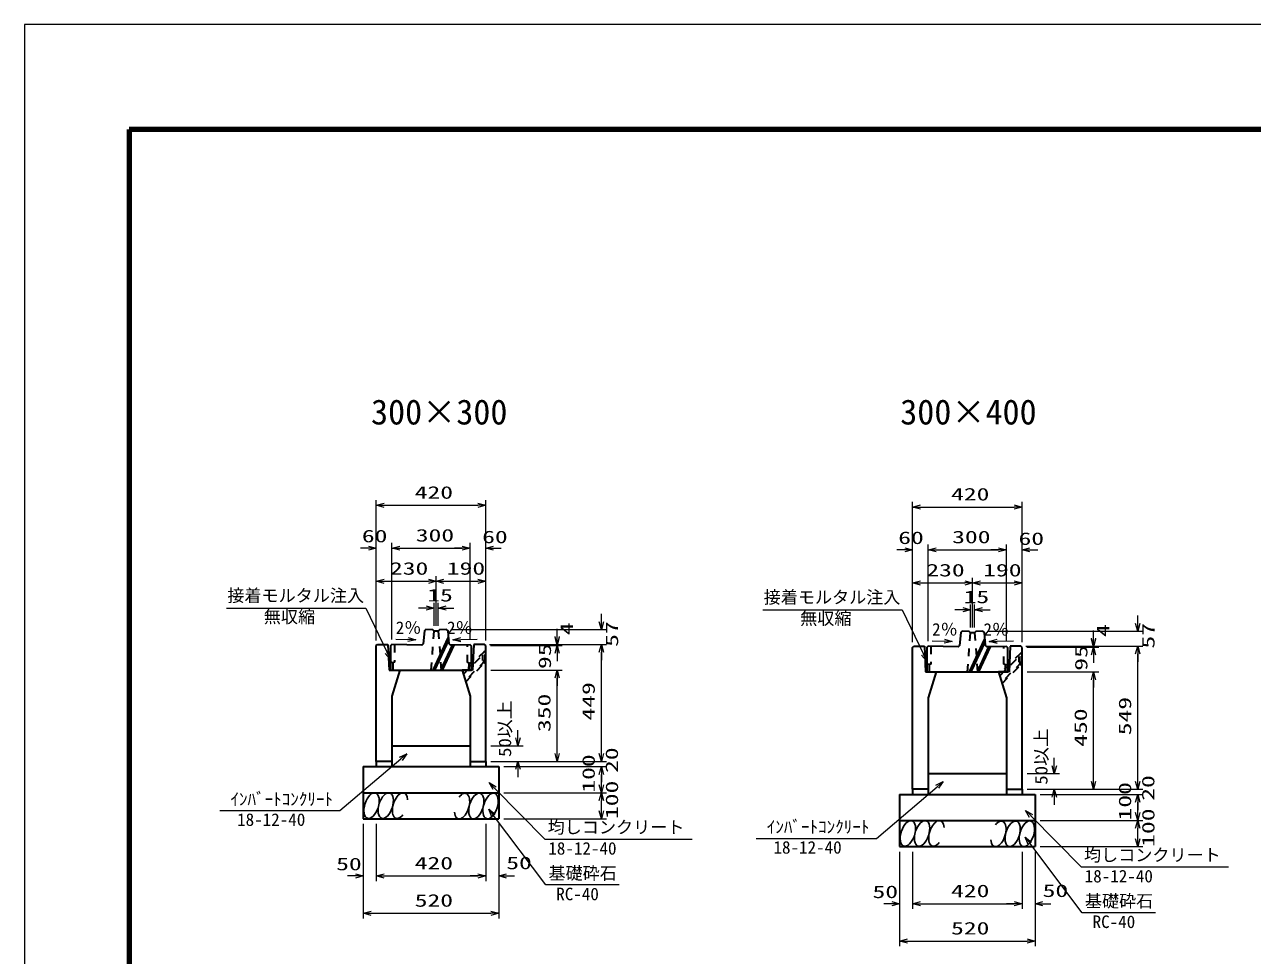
# Model space of a CAD drawing. Units: millimetres on the paper. Extents: x 0 to 841, y 0 to 594.
# Drawn here: x 0 to 235.6, y 415.5 to 594 of the extents above; entities that cross this region are included whole.
import ezdxf
from ezdxf.enums import TextEntityAlignment as Align

# ---------------------------------------------------------------- set-up
doc = ezdxf.new("R2010")
doc.units = ezdxf.units.MM
doc.linetypes.add('USER3', pattern=[3, 1.5, -1.5])
for name, color, linetype, lineweight in [('D-STR-DIM（寸法）', 7, 'Continuous', 13), ('D-STR-HTXT(均しCON-旗)', 7, 'Continuous', 13), ('D-STR-HTXT(基礎砕石-旗)', 7, 'Continuous', 13), ('D-STR-HTXT（旗上げ）', 7, 'Continuous', 13), ('D-STR-STRF(グリ)', 7, 'Continuous', 25), ('D-STR（構造物）', 1, 'Continuous', 35), ('D-TTL-LINE（区切線）', 7, 'Continuous', 18), ('D-TTL（外枠）', 2, 'Continuous', 140)]:
    doc.layers.add(name, color=color, linetype=linetype, lineweight=lineweight)
doc.layers.add('D-STR-TXT(文字)', color=7, linetype='Continuous')
doc.styles.add('ＭＳ ゴシック', font='')
doc.styles.get('ＭＳ ゴシック').set_extended_font_data('MS Gothic')

# ---------------------------------------------------------------- blocks, each defined once
blk = doc.blocks.new('_Open30')
at = {"color": 7, "linetype": 'Continuous', "lineweight": 13}
for p, q in [((-1, 0.2679), (0, 0)), ((0, 0), (-1, -0.2679)), ((0, 0), (-1, 0))]:
    blk.add_line(p, q, dxfattribs=at)

msp = doc.modelspace()

# ---------------------------------------------------------------- linework, layer by layer
at = {"layer": 'D-STR-DIM（寸法）'}
for p, q in [((67.493, 494.594), (67.493, 502.803)), ((88.493, 494.594), (88.493, 502.803)), ((170.425, 494.267), (170.425, 502.475)), ((191.425, 494.267), (191.425, 502.475)), ((68.993, 501.803), (86.993, 501.803)), ((171.925, 501.475), (189.925, 501.475)), ((65.993, 493.594), (64.493, 493.594)), ((67.493, 475.892), (67.493, 494.594)), ((70.493, 476.082), (70.493, 494.594)), ((70.493, 476.082), (70.493, 494.594)), ((71.993, 493.594), (73.493, 493.594)), ((71.993, 493.594), (83.993, 493.594)), ((83.993, 493.594), (82.493, 493.594)), ((85.493, 476.082), (85.493, 494.594)), ((85.493, 476.082), (85.493, 494.594)), ((88.493, 475.892), (88.493, 494.594)), ((89.993, 493.594), (91.493, 493.594)), ((168.925, 493.267), (167.425, 493.267)), ((170.425, 475.564), (170.425, 494.267)), ((173.425, 475.754), (173.425, 494.267)), ((173.425, 475.754), (173.425, 494.267)), ((174.925, 493.267), (176.425, 493.267)), ((174.925, 493.267), (186.925, 493.267)), ((186.925, 493.267), (185.425, 493.267)), ((188.425, 475.754), (188.425, 494.267)), ((188.425, 475.754), (188.425, 494.267)), ((191.425, 475.564), (191.425, 494.267)), ((192.925, 493.267), (194.425, 493.267)), ((67.493, 475.892), (67.493, 488.237)), ((78.993, 478.69), (78.993, 488.237)), ((78.993, 478.69), (78.993, 488.237)), ((88.493, 475.892), (88.493, 488.237)), ((170.425, 475.564), (170.425, 487.909)), ((181.925, 478.362), (181.925, 487.909)), ((181.925, 478.362), (181.925, 487.909)), ((191.425, 475.564), (191.425, 487.909)), ((68.993, 487.237), (77.493, 487.237)), ((80.493, 487.237), (86.993, 487.237)), ((171.925, 486.909), (180.425, 486.909)), ((183.425, 486.909), (189.925, 486.909)), ((78.599, 478.69), (78.599, 483.105)), ((79.387, 478.69), (79.387, 483.105)), ((77.099, 482.105), (75.599, 482.105)), ((80.887, 482.105), (82.387, 482.105)), ((110.696, 479.472), (110.696, 480.972)), ((180.031, 481.777), (178.531, 481.777)), ((181.531, 478.362), (181.531, 482.777)), ((182.319, 478.362), (182.319, 482.777)), ((183.819, 481.777), (185.319, 481.777)), ((213.628, 479.144), (213.628, 480.644)), ((71.219, 476.115), (73.58, 476.067)), ((81.999, 477.972), (111.696, 477.972)), ((86.83, 476.089), (83.713, 476.037)), ((102.198, 476.637), (102.198, 478.137)), ((102.198, 476.445), (102.198, 477.945)), ((184.931, 477.644), (214.628, 477.644)), ((205.13, 476.309), (205.13, 477.809)), ((205.13, 476.117), (205.13, 477.617)), ((89.243, 475.137), (103.198, 475.137)), ((89.439, 474.945), (103.198, 474.945)), ((89.439, 474.945), (103.198, 474.945)), ((90.243, 475.137), (111.696, 475.137)), ((90.243, 475.137), (111.696, 475.137)), ((110.696, 454.19), (110.696, 473.637)), ((110.696, 473.637), (110.696, 472.137)), ((174.151, 475.787), (176.512, 475.739)), ((189.762, 475.761), (186.645, 475.709)), ((192.175, 474.809), (206.13, 474.809)), ((192.371, 474.617), (206.13, 474.617)), ((192.371, 474.617), (206.13, 474.617)), ((193.175, 474.809), (214.628, 474.809)), ((193.175, 474.809), (214.628, 474.809)), ((102.198, 473.445), (102.198, 471.945)), ((205.13, 473.117), (205.13, 471.617)), ((213.628, 448.862), (213.628, 473.309)), ((213.628, 473.309), (213.628, 471.809)), ((89.493, 470.19), (103.198, 470.19)), ((89.493, 470.19), (103.198, 470.19)), ((192.425, 469.862), (206.13, 469.862)), ((192.425, 469.862), (206.13, 469.862)), ((102.198, 454.19), (102.198, 468.69)), ((102.198, 468.69), (102.198, 467.19)), ((205.13, 448.862), (205.13, 468.362)), ((205.13, 468.362), (205.13, 466.862)), ((94.682, 457.19), (94.682, 458.69)), ((89.493, 455.69), (95.682, 455.69)), ((110.696, 454.19), (110.696, 455.69)), ((89.493, 452.69), (111.696, 452.69)), ((89.493, 452.69), (103.198, 452.69)), ((89.493, 452.69), (111.696, 452.69)), ((89.493, 452.69), (95.682, 452.69)), ((197.614, 451.862), (197.614, 453.362)), ((91.993, 451.69), (111.696, 451.69)), ((91.993, 451.69), (111.696, 451.69)), ((94.682, 451.19), (94.682, 449.69)), ((110.696, 448.19), (110.696, 450.19)), ((110.696, 450.19), (110.696, 448.69)), ((192.425, 450.362), (198.614, 450.362)), ((213.628, 448.862), (213.628, 450.362)), ((91.993, 446.69), (111.696, 446.69)), ((91.993, 446.69), (111.696, 446.69)), ((192.425, 447.362), (214.628, 447.362)), ((192.425, 447.362), (206.13, 447.362)), ((192.425, 447.362), (214.628, 447.362)), ((192.425, 447.362), (198.614, 447.362)), ((194.925, 446.362), (214.628, 446.362)), ((194.925, 446.362), (214.628, 446.362)), ((197.614, 445.862), (197.614, 444.362)), ((110.696, 443.19), (110.696, 445.19)), ((213.628, 442.862), (213.628, 444.862)), ((213.628, 444.862), (213.628, 443.362)), ((64.993, 440.69), (64.993, 429.722)), ((67.493, 440.69), (67.493, 429.722)), ((88.493, 440.69), (88.493, 429.722)), ((90.993, 440.69), (90.993, 429.722)), ((91.993, 441.69), (111.696, 441.69)), ((194.925, 441.362), (214.628, 441.362)), ((194.925, 441.362), (214.628, 441.362)), ((64.993, 439.69), (64.993, 422.565)), ((67.493, 439.69), (67.493, 429.722)), ((88.493, 439.69), (88.493, 429.722)), ((90.993, 439.69), (90.993, 422.565)), ((213.628, 437.862), (213.628, 439.862)), ((194.925, 436.362), (214.628, 436.362)), ((167.925, 435.362), (167.925, 424.395)), ((167.925, 434.362), (167.925, 417.237)), ((170.425, 435.362), (170.425, 424.395)), ((170.425, 434.362), (170.425, 424.395)), ((191.425, 435.362), (191.425, 424.395)), ((191.425, 434.362), (191.425, 424.395)), ((193.925, 435.362), (193.925, 424.395)), ((193.925, 434.362), (193.925, 417.237)), ((63.493, 430.722), (61.993, 430.722)), ((68.993, 430.722), (86.993, 430.722)), ((68.993, 430.722), (70.493, 430.722)), ((86.993, 430.722), (85.493, 430.722)), ((92.493, 430.722), (93.993, 430.722)), ((166.425, 425.395), (164.925, 425.395)), ((171.925, 425.395), (189.925, 425.395)), ((171.925, 425.395), (173.425, 425.395)), ((189.925, 425.395), (188.425, 425.395)), ((195.425, 425.395), (196.925, 425.395)), ((66.493, 423.565), (89.493, 423.565)), ((169.425, 418.237), (192.425, 418.237))]:
    msp.add_line(p, q, dxfattribs=at)
at = {"layer": 'D-STR-HTXT(均しCON-旗)'}
for points in [[(37.5, 443.259), (60.535, 443.259), (72.192, 453.17)], [(140.432, 437.931), (163.467, 437.931), (175.124, 447.842)], [(128.141, 437.742), (99.933, 437.742), (90.21, 447.559)], [(231.073, 432.414), (202.865, 432.414), (193.142, 442.231)]]:
    msp.add_lwpolyline(points, dxfattribs=at)
at = {"layer": 'D-STR-HTXT(基礎砕石-旗)'}
for points in [[(114.115, 428.993), (100.011, 428.993), (90.007, 442.319)], [(217.047, 423.665), (202.943, 423.665), (192.939, 436.991)]]:
    msp.add_lwpolyline(points, dxfattribs=at)
at = {"layer": 'D-STR-HTXT（旗上げ）'}
for points in [[(38.769, 482.079), (65.49, 482.079), (69.584, 473.569)], [(141.702, 481.751), (168.422, 481.751), (172.516, 473.241)]]:
    msp.add_lwpolyline(points, dxfattribs=at)
at = {"layer": 'D-STR-STRF(グリ)'}
for centre, major_axis in [((66.588, 444.213), (0.79, 2.421)), ((69.309, 444.213), (0.79, 2.421)), ((86.697, 444.132), (-0.771, -2.427)), ((89.419, 444.154), (-0.771, -2.427)), ((169.52, 438.885), (0.79, 2.421)), ((172.241, 438.885), (0.79, 2.421)), ((189.629, 438.804), (-0.771, -2.427)), ((192.351, 438.826), (-0.771, -2.427))]:
    msp.add_ellipse(centre, major_axis=major_axis, ratio=0.5139, dxfattribs=at)
for centre, major_axis in [((72.05, 444.213), (0.79, 2.421)), ((83.957, 444.11), (-0.771, -2.427)), ((174.982, 438.885), (0.79, 2.421)), ((186.889, 438.783), (-0.771, -2.427))]:
    msp.add_ellipse(centre, major_axis=major_axis, ratio=0.5139, start_param=5.3575563, end_param=10.3750652, dxfattribs=at)
at = {"layer": 'D-STR（構造物）', "linetype": 'USER3'}
for p, q in [((78.031, 470.186), (78.599, 477.69)), ((79.387, 477.69), (79.952, 470.227)), ((180.964, 469.858), (181.531, 477.362)), ((182.319, 477.362), (182.884, 469.899)), ((88.243, 473.798), (84.141, 469.696)), ((88.418, 473.623), (88.17, 473.871)), ((70.693, 471.602), (70.243, 471.697)), ((84.222, 469.427), (88.418, 473.623)), ((88.418, 472.038), (84.588, 468.207)), ((84.662, 467.962), (88.418, 471.718)), ((85.293, 471.556), (85.743, 471.652)), ((87.918, 472.038), (87.918, 473.123)), ((87.918, 472.038), (88.418, 472.038)), ((88.17, 471.446), (88.418, 471.693)), ((88.418, 471.693), (88.418, 473.623)), ((173.625, 471.274), (173.175, 471.369)), ((191.175, 473.47), (187.073, 469.368)), ((187.154, 469.099), (191.35, 473.295)), ((191.35, 471.71), (187.52, 467.879)), ((187.594, 467.634), (191.35, 471.39)), ((188.225, 471.229), (188.675, 471.324)), ((190.85, 471.71), (190.85, 472.795)), ((190.85, 471.71), (191.35, 471.71)), ((191.35, 473.295), (191.102, 473.543)), ((191.102, 471.118), (191.35, 471.365)), ((191.35, 471.365), (191.35, 473.295)), ((70.243, 470.209), (70.243, 470.189)), ((173.175, 469.881), (173.175, 469.861))]:
    msp.add_line(p, q, dxfattribs=at)
at = {"layer": 'D-STR（構造物）'}
for p, q in [((78.404, 470.189), (81.367, 476.543)), ((79.387, 477.69), (78.599, 477.69)), ((81.408, 476.047), (78.676, 470.189)), ((181.336, 469.861), (184.299, 476.215)), ((182.319, 477.362), (181.531, 477.362)), ((67.493, 474.892), (67.743, 475.137)), ((67.493, 452.69), (67.493, 474.892)), ((67.743, 475.137), (69.743, 475.097)), ((69.743, 475.097), (69.993, 470.19)), ((79.913, 470.189), (82.145, 474.974)), ((82.397, 474.979), (80.163, 470.189)), ((86.243, 475.097), (85.993, 470.19)), ((88.243, 475.137), (86.243, 475.097)), ((88.493, 474.892), (88.243, 475.137)), ((88.493, 452.69), (88.493, 474.892)), ((170.425, 474.564), (170.675, 474.809)), ((170.425, 447.362), (170.425, 474.564)), ((170.675, 474.809), (172.675, 474.769)), ((172.675, 474.769), (172.925, 469.862)), ((184.34, 475.719), (181.608, 469.861)), ((182.846, 469.861), (185.077, 474.646)), ((185.329, 474.651), (183.095, 469.861)), ((189.175, 474.769), (188.925, 469.862)), ((191.175, 474.809), (189.175, 474.769)), ((191.425, 474.564), (191.175, 474.809)), ((191.425, 447.362), (191.425, 474.564)), ((69.993, 470.19), (71.993, 470.19)), ((70.243, 470.209), (85.743, 470.189)), ((71.993, 470.19), (70.493, 465.19)), ((83.993, 470.19), (85.493, 465.19)), ((85.993, 470.19), (83.993, 470.19)), ((172.925, 469.862), (174.925, 469.862)), ((173.175, 469.881), (188.675, 469.861)), ((174.925, 469.862), (173.425, 464.862)), ((186.925, 469.862), (188.425, 464.862)), ((188.925, 469.862), (186.925, 469.862)), ((70.493, 465.19), (70.493, 452.69)), ((85.493, 465.19), (85.493, 452.69)), ((173.425, 464.862), (173.425, 447.362)), ((188.425, 464.862), (188.425, 447.362)), ((70.493, 455.69), (85.493, 455.69)), ((70.493, 452.69), (67.493, 452.69)), ((67.493, 452.69), (67.493, 451.69)), ((70.493, 452.69), (70.493, 451.69)), ((85.493, 452.69), (88.493, 452.69)), ((85.493, 452.69), (85.493, 451.69)), ((88.493, 452.69), (88.493, 451.69)), ((64.993, 451.69), (90.993, 451.69)), ((64.993, 451.69), (64.993, 441.69)), ((90.993, 451.69), (90.993, 441.69)), ((173.425, 450.362), (188.425, 450.362)), ((64.993, 446.69), (90.993, 446.69)), ((167.925, 446.362), (193.925, 446.362)), ((167.925, 446.362), (167.925, 436.362)), ((173.425, 447.362), (170.425, 447.362)), ((170.425, 447.362), (170.425, 446.362)), ((173.425, 447.362), (173.425, 446.362)), ((188.425, 447.362), (191.425, 447.362)), ((188.425, 447.362), (188.425, 446.362)), ((191.425, 447.362), (191.425, 446.362)), ((193.925, 446.362), (193.925, 436.362)), ((64.993, 441.69), (90.993, 441.69)), ((167.925, 441.362), (193.925, 441.362)), ((167.925, 436.362), (193.925, 436.362))]:
    msp.add_line(p, q, dxfattribs=at)
for points in [[(78.599, 477.69), (78.368, 477.944), (76.999, 477.972), (76.728, 477.728), (76.52, 475.23), (76.249, 474.986), (70.493, 475.102), (70.243, 474.857), (70.243, 470.209)], [(85.743, 470.189), (85.743, 474.816), (85.493, 475.061), (81.748, 474.986), (81.478, 475.231), (81.269, 477.728), (80.999, 477.972), (79.618, 477.944), (79.387, 477.69)], [(181.531, 477.362), (181.3, 477.616), (179.931, 477.644), (179.66, 477.4), (179.452, 474.902), (179.181, 474.658), (173.425, 474.774), (173.175, 474.529), (173.175, 469.881)], [(188.675, 469.861), (188.675, 474.489), (188.425, 474.734), (184.68, 474.659), (184.41, 474.903), (184.202, 477.4), (183.931, 477.644), (182.55, 477.616), (182.319, 477.362)]]:
    msp.add_lwpolyline(points, dxfattribs=at)
at = {"layer": 'D-STR（構造物）', "linetype": 'USER3'}
for points in [[(70.993, 475.097), (70.993, 471.699), (70.693, 471.602), (70.693, 470.189)], [(85.293, 470.186), (85.293, 471.556), (84.993, 471.654), (84.993, 475.051)], [(173.925, 474.769), (173.925, 471.371), (173.625, 471.274), (173.625, 469.861)], [(188.225, 469.858), (188.225, 471.229), (187.925, 471.326), (187.925, 474.724)]]:
    msp.add_lwpolyline(points, dxfattribs=at)
at = {"layer": 'D-TTL-LINE（区切線）'}
for p, q in [((841, 594), (0, 594)), ((0, 594), (0, 0))]:
    msp.add_line(p, q, dxfattribs=at)
at = {"layer": 'D-TTL（外枠）'}
for p, q in [((820.9, 573.9), (20.1, 573.9)), ((20.1, 573.9), (20.1, 20.1))]:
    msp.add_line(p, q, dxfattribs=at)

# ---------------------------------------------------------------- block references
at = {"layer": 'D-STR-DIM（寸法）', "xscale": 1.5, "yscale": 1.5}
for p, rotation in [((67.493, 501.803), 180), ((170.425, 501.475), 180), ((70.493, 493.594), 180), ((70.493, 493.594), 180), ((88.493, 493.594), 180), ((173.425, 493.267), 180), ((173.425, 493.267), 180), ((191.425, 493.267), 180), ((67.493, 487.237), 180), ((78.993, 487.237), 180), ((170.425, 486.909), 180), ((181.925, 486.909), 180), ((79.387, 482.105), 180), ((182.319, 481.777), 180), ((110.696, 477.972), 270), ((213.628, 477.644), 270), ((75.08, 476.037), 358.85424), ((82.213, 476.012), 180.95838), ((102.198, 475.137), 270), ((102.198, 474.945), 270), ((178.012, 475.71), 358.85424), ((185.145, 475.684), 180.95838), ((205.13, 474.809), 270), ((205.13, 474.617), 270), ((102.198, 474.945), 90), ((110.696, 475.137), 90), ((110.696, 475.137), 90), ((205.13, 474.617), 90), ((213.628, 474.809), 90), ((213.628, 474.809), 90), ((102.198, 470.19), 90), ((102.198, 470.19), 90), ((205.13, 469.862), 90), ((205.13, 469.862), 90), ((94.682, 455.69), 270), ((94.682, 452.69), 90), ((102.198, 452.69), 270), ((110.696, 452.69), 270), ((110.696, 452.69), 270), ((110.696, 451.69), 90), ((110.696, 451.69), 90), ((197.614, 450.362), 270), ((110.696, 446.69), 270), ((205.13, 447.362), 270), ((213.628, 447.362), 270), ((213.628, 447.362), 270), ((110.696, 446.69), 90), ((197.614, 447.362), 90), ((213.628, 446.362), 90), ((213.628, 446.362), 90), ((110.696, 441.69), 270), ((213.628, 441.362), 270), ((213.628, 441.362), 90), ((213.628, 436.362), 270), ((67.493, 430.722), 180), ((67.493, 430.722), 180), ((90.993, 430.722), 180), ((170.425, 425.395), 180), ((170.425, 425.395), 180), ((193.925, 425.395), 180), ((64.993, 423.565), 180), ((167.925, 418.237), 180)]:
    msp.add_blockref('_Open30', p, dxfattribs=dict(at, rotation=rotation))
for p in [(88.493, 501.803), (191.425, 501.475), (67.493, 493.594), (85.493, 493.594), (85.493, 493.594), (170.425, 493.267), (188.425, 493.267), (188.425, 493.267), (78.993, 487.237), (88.493, 487.237), (181.925, 486.909), (191.425, 486.909), (78.599, 482.105), (181.531, 481.777), (64.993, 430.722), (88.493, 430.722), (88.493, 430.722), (167.925, 425.395), (191.425, 425.395), (191.425, 425.395), (90.993, 423.565), (193.925, 418.237)]:
    msp.add_blockref('_Open30', p, dxfattribs=at)
at = {"layer": 'D-STR-HTXT(均しCON-旗)', "xscale": 1.5, "yscale": 1.5}
for p, rotation in [((73.335, 454.141), 40.37163), ((89.155, 448.625), 134.72505), ((176.267, 448.813), 40.37163), ((192.087, 443.297), 134.72505)]:
    msp.add_blockref('_Open30', p, dxfattribs=dict(at, rotation=rotation))
at = {"layer": 'D-STR-HTXT(基礎砕石-旗)', "xscale": 1.5, "yscale": 1.5, "rotation": 126.89552}
for p in [(89.107, 443.518), (192.039, 438.19)]:
    msp.add_blockref('_Open30', p, dxfattribs=at)
at = {"layer": 'D-STR-HTXT（旗上げ）', "xscale": 1.5, "yscale": 1.5, "rotation": 295.69073}
for p in [(70.234, 472.217), (173.166, 471.889)]:
    msp.add_blockref('_Open30', p, dxfattribs=at)

# ---------------------------------------------------------------- texts
at = {"layer": 'D-STR-DIM（寸法）', "style": 'ＭＳ ゴシック', "width": 1.5}
for s, p in [('420', (74.868, 502.34)), ('420', (177.8, 502.012)), ('300', (75.076, 494.132)), ('60', (64.729, 493.988)), ('60', (87.813, 493.818)), ('60', (167.661, 493.66)), ('300', (178.009, 493.804)), ('60', (190.745, 493.49)), ('230', (70.118, 487.774)), ('190', (81.035, 487.774)), ('230', (173.05, 487.446)), ('190', (183.967, 487.446)), ('15', (77.28, 482.642)), ('15', (180.212, 482.314)), ('50', (59.795, 431.09)), ('420', (74.868, 431.26)), ('50', (92.445, 431.297)), ('420', (177.8, 425.932)), ('50', (195.377, 425.969)), ('520', (74.868, 424.103)), ('50', (162.728, 425.762)), ('520', (177.8, 418.775))]:
    msp.add_text(s, height=2.405, dxfattribs=at).set_placement(p, align=Align.BOTTOM_LEFT)
at = {"layer": 'D-STR-DIM（寸法）', "style": 'ＭＳ ゴシック'}
for rotation, p in [(0.01, (71.226, 476.413)), (359.99, (81.075, 476.402)), (0.01, (174.158, 476.085)), (359.99, (184.007, 476.074))]:
    msp.add_text('2％', height=2.405, rotation=rotation, dxfattribs=at).set_placement(p, align=Align.BOTTOM_LEFT)
for s, width, p in [('4', 1.5, (105.962, 476.886)), ('57', 1.5, (114.636, 474.661)), ('4', 1.5, (208.894, 476.558)), ('57', 1.5, (217.568, 474.333)), ('95', 1.5, (101.754, 470.409)), ('95', 1.5, (204.686, 470.081)), ('449', 1.5, (110.158, 460.533)), ('350', 1.5, (101.66, 458.315)), ('549', 1.5, (213.09, 457.705)), ('50以上', 1.1, (94.1, 453.553)), ('450', 1.5, (204.592, 455.487)), ('50以上', 1.1, (197.033, 448.225)), ('20', 1.5, (114.61, 450.471)), ('100', 1.5, (110.158, 446.69)), ('100', 1.5, (114.631, 441.634)), ('100', 1.5, (213.09, 441.362)), ('20', 1.5, (217.542, 445.143)), ('100', 1.5, (217.563, 436.306))]:
    msp.add_text(s, height=2.405, rotation=90, dxfattribs=dict(at, width=width)).set_placement(p, align=Align.BOTTOM_LEFT)
at = {"layer": 'D-STR-HTXT(均しCON-旗)', "style": 'ＭＳ ゴシック'}
for s, p in [('ｲﾝﾊﾞｰﾄｺﾝｸﾘｰﾄ', (39.51, 443.543)), ('18-12-40', (40.787, 439.609)), ('均しコンクリート', (100.381, 438.154)), ('ｲﾝﾊﾞｰﾄｺﾝｸﾘｰﾄ', (142.442, 438.215)), ('18-12-40', (100.514, 434.092)), ('18-12-40', (143.719, 434.281)), ('均しコンクリート', (203.313, 432.826)), ('18-12-40', (203.446, 428.764))]:
    msp.add_text(s, height=2.405, dxfattribs=at).set_placement(p, align=Align.BOTTOM_LEFT)
at = {"layer": 'D-STR-HTXT(基礎砕石-旗)', "style": 'ＭＳ ゴシック'}
for s, p in [('基礎砕石', (100.546, 429.329)), ('RC-40', (102.034, 425.343)), ('基礎砕石', (203.479, 424.001)), ('RC-40', (204.966, 420.015))]:
    msp.add_text(s, height=2.405, dxfattribs=at).set_placement(p, align=Align.BOTTOM_LEFT)
at = {"layer": 'D-STR-HTXT（旗上げ）', "style": 'ＭＳ ゴシック'}
for s, p in [('接着モルタル注入', (38.915, 482.582)), ('接着モルタル注入', (141.847, 482.254)), ('無収縮', (45.919, 478.505)), ('無収縮', (148.851, 478.177))]:
    msp.add_text(s, height=2.405, dxfattribs=at).set_placement(p, align=Align.BOTTOM_LEFT)
at = {"layer": 'D-STR-TXT(文字)', "style": 'ＭＳ ゴシック'}
for s, p in [('300×300', (66.485, 515.861)), ('300×400', (168.043, 515.861))]:
    msp.add_text(s, height=4.811, dxfattribs=at).set_placement(p, align=Align.BOTTOM_LEFT)

doc.saveas('drawing.dxf')
